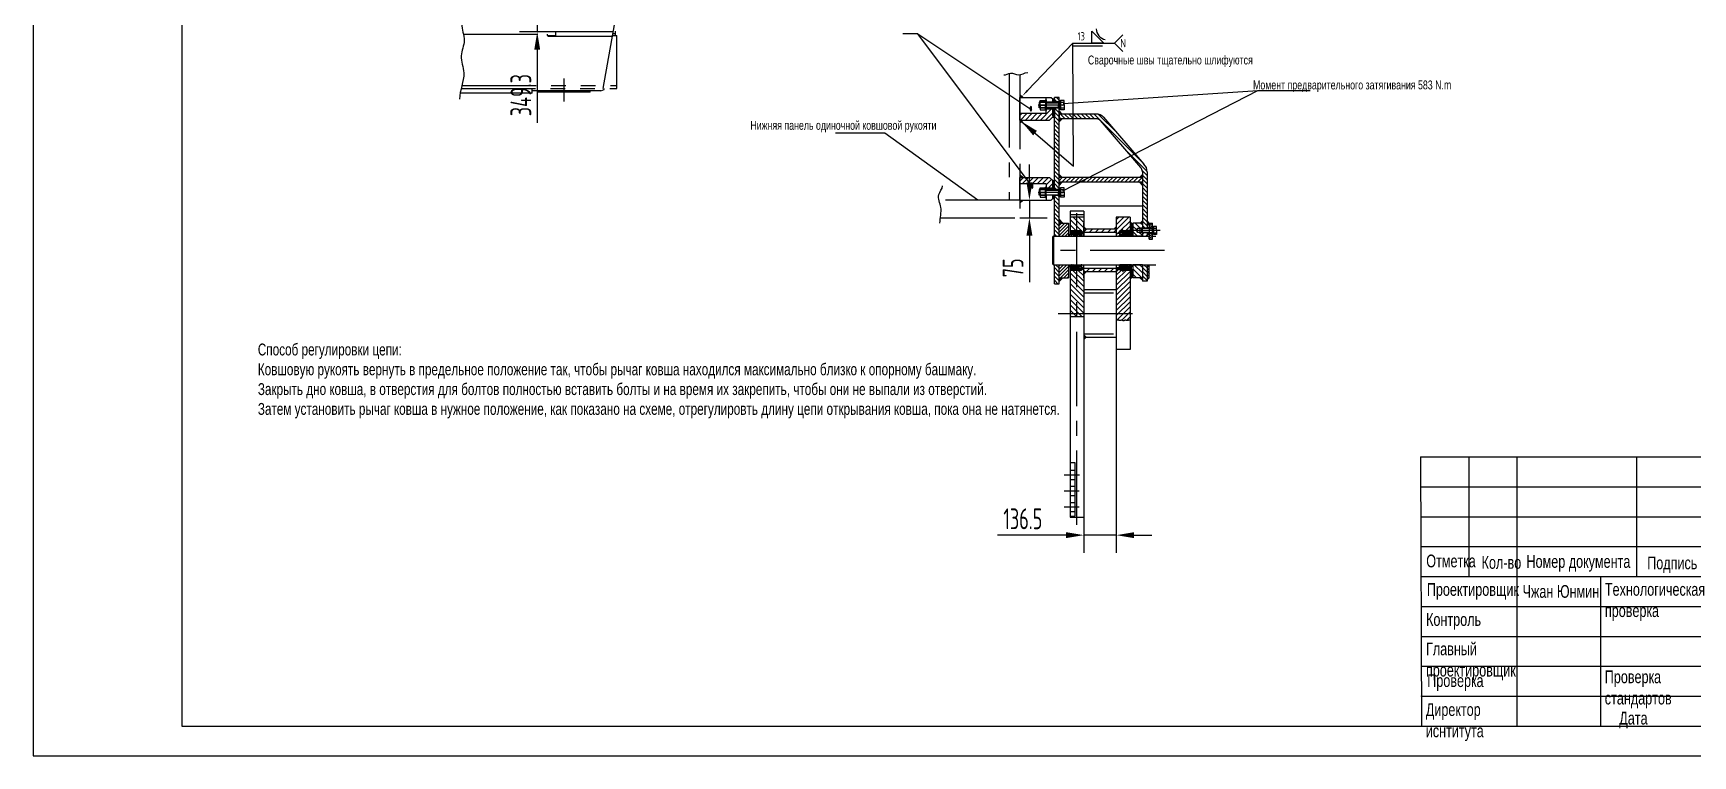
# Model space of a CAD drawing. Header units: millimetres. Extents: x 1289 to 43289, y -37 to 30828.
# Drawn here: x 1289 to 29221, y 1128 to 13297 of the extents above; entities that cross this region are included whole.
import ezdxf
from ezdxf.enums import TextEntityAlignment as Align

# ---------------------------------------------------------------- set-up
doc = ezdxf.new("R2010")
doc.units = ezdxf.units.MM
doc.header["$LTSCALE"] = 1000
for name, pattern in [('F', [0.75, 0.5, -0.25]), ('G', [2, 1.25, -0.25, 0.25, -0.25]), ('K', [2.5, 1.25, -0.25, 0.25, -0.25, 0.25, -0.25])]:
    doc.linetypes.add(name, pattern=pattern)
for name, color, linetype in [('01', 7, 'Continuous'), ('02', 1, 'Continuous'), ('02C', 3, 'Continuous'), ('04', 2, 'F'), ('05', 4, 'G'), ('07', 6, 'K'), ('08', 1, 'Continuous'), ('13', 3, 'Continuous'), ('THICK', 7, 'Continuous')]:
    doc.layers.add(name, color=color, linetype=linetype)
doc.styles.get("Standard").update_dxf_attribs({"font": 'isocp', "width": 0.707, "bigfont": 'intecad.shx'})
doc.dimstyles.new('INTE', dxfattribs={"dimscale": 100, "dimtxt": 3.5, "dimasz": 3, "dimexe": 3, "dimexo": 0, "dimgap": 1, "dimtad": 1, "dimdec": 1, "dimdsep": 46, "dimtxsty": 'Standard', "dimcen": 0, "dimclrd": 1, "dimclre": 1, "dimclrt": 3, "dimadec": 0, "dimazin": 0, "dimtfac": 1, "dimtdec": 1, "dimtmove": 0, "dimatfit": 0, "dimfxl": 0, "dimarcsym": 0})
pattern_1 = [(45, (10603.123, 3928.387), (-17.96051, 17.96051), [])]
pattern_2 = [(135, (11095.123, 3928.387), (-17.96051, -17.96051), [])]
pattern_3 = [(45, (27418.927, 3928.387), (17.96051, -17.96051), [])]
pattern_4 = [(45, (-57735.11, -15948.885), (-42.426407, 42.426407), [])]
pattern_5 = [(135, (954.96, 3747.78), (-35.35534, -35.35534), [])]

# ---------------------------------------------------------------- blocks, each defined once
blk = doc.blocks.new('*D11')
at = {"layer": '08', "color": 1, "lineweight": -2}
for p, q in [((9772, 13967), (9772, 14267)), ((9924, 13667), (9472, 13667)), ((9772, 13667), (9772, 13318)), ((11051, 13318), (9472, 13318)), ((9772, 13018), (9772, 11789))]:
    blk.add_line(p, q, dxfattribs=at)
at = {"layer": '08', "color": 1}
for points in [[(9722, 13967), (9822, 13967), (9772, 13667)], [(9722, 13018), (9822, 13018), (9772, 13318)]]:
    blk.add_solid(points, dxfattribs=at)
at = {"layer": 'DEFPOINTS', "color": 0}
for p in [(9924, 13667), (9772, 13318), (11051, 13318)]:
    blk.add_point(p, dxfattribs=at)
at = {"layer": '08', "color": 3, "insert": (9497, 12253), "char_height": 350, "attachment_point": 5, "rotation": 90}
blk.add_mtext('349.3', dxfattribs=at)
blk = doc.blocks.new('*D26')
at = {"layer": '08', "color": 1, "lineweight": -2}
for p, q in [((19518, 7971), (19518, 4544)), ((18972, 5148), (18972, 4544)), ((18672, 4844), (17518, 4844)), ((19518, 4844), (18972, 4844)), ((19818, 4844), (20118, 4844))]:
    blk.add_line(p, q, dxfattribs=at)
at = {"layer": '08', "color": 1}
for points in [[(18672, 4894), (18672, 4794), (18972, 4844)], [(19818, 4894), (19818, 4794), (19518, 4844)]]:
    blk.add_solid(points, dxfattribs=at)
at = {"layer": 'DEFPOINTS', "color": 0}
for p in [(19518, 7971), (18972, 5148), (18972, 4844)]:
    blk.add_point(p, dxfattribs=at)
at = {"layer": '08', "color": 3, "insert": (17945, 5119), "char_height": 350, "attachment_point": 5}
blk.add_mtext('136.5', dxfattribs=at)
blk = doc.blocks.new('ERTETR')
at = {"layer": '01'}
for p, q in [((2404.2, 2051.5), (2404.2, 2039.5)), ((2430.2, 2051.5), (2404.2, 2051.5)), ((2404.2, 2027.5), (2404.2, 2039.5)), ((2430.2, 2027.5), (2404.2, 2027.5)), ((2488.2, 2051.5), (2434.2, 2051.5)), ((2488.2, 2027.5), (2434.2, 2027.5)), ((2485.2, 2051.5), (2485.2, 2039.5)), ((2485.2, 2027.5), (2485.2, 2039.5)), ((2509.2, 2059.2), (2494.2, 2059.2)), ((2494.2, 2059.2), (2494.2, 2039.5)), ((2494.2, 2051.5), (2509.2, 2051.5)), ((2494.2, 2019.7), (2494.2, 2039.5)), ((2494.2, 2027.5), (2509.2, 2027.5)), ((2509.2, 2039.5), (2509.2, 2059.2)), ((2509.2, 2039.5), (2509.2, 2019.7)), ((2509.2, 2019.7), (2494.2, 2019.7))]:
    blk.add_line(p, q, dxfattribs=at)
at = {"layer": '02'}
for p, q in [((2404.2, 2049.1), (2408.7, 2049.1)), ((2404.2, 2029.9), (2408.7, 2029.9)), ((2434.2, 2049.1), (2485.2, 2049.1)), ((2434.2, 2029.9), (2485.2, 2029.9))]:
    blk.add_line(p, q, dxfattribs=at)
at = {"layer": '05'}
blk.add_line((2512.3, 2039.5), (2400.7, 2039.5), dxfattribs=at)
blk = doc.blocks.new('*U23')
at = {"layer": '01'}
for p, q in [((-21.5, 0), (-21.5, 19.8)), ((-21.5, 19.8), (0, 19.8)), ((-21.5, 12), (0, 12)), ((0, 19.8), (0, 0)), ((0, -19.8), (0, 0)), ((-21.5, 0), (-21.5, -19.8)), ((-21.5, -12), (0, -12)), ((-21.5, -19.8), (0, -19.8))]:
    blk.add_line(p, q, dxfattribs=at)
at = {"layer": '05'}
blk.add_line((-22.6, 0), (1.1, 0), dxfattribs=at)
blk = doc.blocks.new('*U22')
at = {"layer": '01'}
for p, q in [((-18.3, 6), (-18.3, 0)), ((0, 6), (-18.3, 6)), ((-18.3, 0), (0, 0)), ((0, 0), (-3.5, 6)), ((0, 6), (3.5, 0)), ((0, 6), (18.3, 6)), ((18.3, 0), (0, 0)), ((18.3, 6), (18.3, 0))]:
    blk.add_line(p, q, dxfattribs=at)
at = {"layer": '05'}
blk.add_line((0, 8.1), (0, -2.1), dxfattribs=at)
blk = doc.blocks.new('ERTET')
at = {"layer": '01', "color": 7, "linetype": 'Continuous'}
for p, q in [((2487.9, 1552.8), (2483.3, 1544.8)), ((2487.9, 1536.8), (2483.3, 1544.8)), ((2487.9, 1536.8), (2487.9, 1552.8)), ((2537.9, 1552.8), (2487.9, 1552.8)), ((2537.9, 1536.8), (2487.9, 1536.8)), ((2498.9, 1534.8), (2498.9, 1554.8))]:
    blk.add_line(p, q, dxfattribs=at)
at = {"layer": '01'}
blk.add_line((2537.9, 1554.8), (2537.9, 1534.8), dxfattribs=at)
at = {"layer": '02', "color": 1, "linetype": 'Continuous'}
for p, q in [((2537.9, 1554.8), (2498.9, 1554.8)), ((2537.9, 1534.8), (2498.9, 1534.8))]:
    blk.add_line(p, q, dxfattribs=at)
at = {"layer": '05'}
blk.add_line((2540.9, 1544.8), (2480.3, 1544.8), dxfattribs=at)
blk = doc.blocks.new('etyetet')
at = {"layer": '01'}
for p, q in [((2518.2, 1566), (2505.7, 1566)), ((2505.7, 1566), (2505.7, 1549.2)), ((2505.7, 1559.2), (2518.2, 1559.2)), ((2505.7, 1532.4), (2505.7, 1549.2)), ((2505.7, 1539.2), (2518.2, 1539.2)), ((2518.2, 1549.2), (2518.2, 1566)), ((2518.2, 1549.2), (2518.2, 1532.4)), ((2518.2, 1532.4), (2505.7, 1532.4))]:
    blk.add_line(p, q, dxfattribs=at)
at = {"layer": '05'}
blk.add_line((2521.3, 1549.2), (2500.5, 1549.2), dxfattribs=at)
blk = doc.blocks.new('*U21')
at = {"layer": '01'}
for p, q in [((-15.1, 5), (-15.1, 0)), ((0, 5), (-15.1, 5)), ((-15.1, 0), (0, 0)), ((0, 0), (-2.9, 5)), ((0, 5), (2.9, 0)), ((0, 5), (15.1, 5)), ((15.1, 0), (0, 0)), ((15.1, 5), (15.1, 0))]:
    blk.add_line(p, q, dxfattribs=at)
at = {"layer": '05'}
blk.add_line((0, 7.1), (0, -2.1), dxfattribs=at)
blk = doc.blocks.new('*U24', base_point=(17082, 8590))
at = {"layer": '01'}
blk.add_lwpolyline([(18259, 9686), (18459, 9486), (18259, 9486)], close=True, dxfattribs=at)
at = {"layer": '02'}
for points in [[(18780, 9628), (18639, 9486), (18780, 9345)], [(17178, 8692), (17939, 9486), (18639, 9486)]]:
    blk.add_lwpolyline(points, dxfattribs=at)
blk.add_lwpolyline([(17082, 8590, 0, 32, 0), (17178, 8692, 32, 32, 0)], format="xyseb", dxfattribs=at)
at = {"layer": '04'}
blk.add_line((17939, 9444), (18639, 9444), dxfattribs=at)
at = {"layer": '13', "width": 0.707}
blk.add_text('13', height=140, dxfattribs=at).set_placement((18019, 9532))
at = {"layer": '13', "width": 1.010989}
blk.add_text('N', height=140, dxfattribs=at).set_placement((18739, 9416), (18831, 9416), align=Align.FIT)
blk = doc.blocks.new('*D25')
at = {"layer": '08', "color": 1, "lineweight": -2}
for p, q in [((18056, 10786), (18056, 11086)), ((17896, 10486), (18356, 10486)), ((18056, 10486), (18056, 10186)), ((17896, 10186), (18356, 10186)), ((18056, 9886), (18056, 9104))]:
    blk.add_line(p, q, dxfattribs=at)
at = {"layer": '08', "color": 1}
for points in [[(18006, 10786), (18106, 10786), (18056, 10486)], [(18006, 9886), (18106, 9886), (18056, 10186)]]:
    blk.add_solid(points, dxfattribs=at)
at = {"layer": 'DEFPOINTS', "color": 0}
for p in [(17896, 10486), (17896, 10186), (18056, 10186)]:
    blk.add_point(p, dxfattribs=at)
at = {"layer": '08', "color": 3, "insert": (17781, 9345), "char_height": 350, "attachment_point": 5, "rotation": 90}
blk.add_mtext('75', dxfattribs=at)
blk = doc.blocks.new('*U41')
at = {"layer": '01'}
for points in [[(25, 292), (25, 5)], [(25, 5), (415, 5)]]:
    blk.add_lwpolyline(points, dxfattribs=at)
at = {"layer": '02'}
for points in [[(0, 297), (0, 0)], [(0, 0), (420, 0)]]:
    blk.add_lwpolyline(points, dxfattribs=at)

msp = doc.modelspace()

# ---------------------------------------------------------------- hatches: boundary and pattern name
at = {"layer": '01'}
for points in [[(17896.02, 12266.28), (17896.02, 12214.28), (17948.02, 12214.28)], [(17896.02, 11782.28), (17896.02, 11834.28), (17948.02, 11834.28)], [(17896.02, 10918.28), (17896.02, 10866.28), (17948.02, 10866.28)], [(17896.02, 10434.28), (17896.02, 10486.28), (17948.02, 10486.28)], [(18972.02, 10038.28), (18972.02, 9998.28), (19012.02, 9998.28)], [(19518.02, 10038.28), (19518.02, 9998.28), (19478.02, 9998.28)], [(18972.02, 9238.28), (18972.02, 9278.28), (19012.02, 9278.28)]]:
    msp.add_hatch(color=256, dxfattribs=at).paths.add_polyline_path(points)
h = msp.add_hatch(color=256, dxfattribs=at)
h.paths.add_polyline_path([(19012.02, 8178.28), (18972.02, 8218.28), (18972.02, 8178.28)])
h.paths.add_polyline_path([(18972.02, 8178.28), (18972.02, 8138.28), (19012.02, 8178.28)])
at = {"layer": '02'}
h = msp.add_hatch(dxfattribs=at)
h.set_pattern_fill('_USER', color=256, scale=60, angle=45, style=0, pattern_type=0)
h.set_pattern_definition(pattern_4)
h.paths.add_polyline_path([(17896.02, 11942.28), (17896.02, 11834.28), (18396.02, 11834.28), (18448.02, 11886.28), (18448.02, 12014.28), (18340.02, 12014.28), (18340.02, 11942.28)])
at = {"layer": '02', "linetype": 'Continuous'}
h = msp.add_hatch(dxfattribs=at)
h.set_pattern_fill('ANSI31', color=1, scale=8, style=0)
h.set_pattern_definition(pattern_1)
h.paths.add_polyline_path([(18476.02, 12188.68), (18448.02, 12188.68), (18448.02, 12138.28), (18476.02, 12138.28)])
h.paths.add_polyline_path([(18476.02, 12034.28), (18448.02, 12034.28), (18448.02, 11884.68), (18476.02, 11884.68)])
at = {"layer": '02'}
h = msp.add_hatch(dxfattribs=at)
h.set_pattern_fill('_USER', color=256, scale=50, angle=135, style=0, pattern_type=0)
h.set_pattern_definition(pattern_5)
h.paths.add_polyline_path([(18556.02, 12214.28), (18476.02, 12214.28), (18476.02, 12138.28), (18556.02, 12138.28), (18556.02, 12159.28)])
h.paths.add_polyline_path([(18556.02, 12034.28), (18476.02, 12034.28), (18476.02, 10666.28), (18556.02, 10666.28), (18556.02, 10687.28)])
h.paths.add_polyline_path([(18476.02, 9878.28), (18556.02, 9878.28), (18556.02, 10562.28), (18476.02, 10562.28)])
h.paths.add_polyline_path([(18556.02, 9398.28), (18476.02, 9398.28), (18476.02, 9078.28), (18556.02, 9078.28)])
at = {"layer": '02', "linetype": 'Continuous'}
for points in [[(18556.02, 11986.28), (18556.02, 11934.28), (18608.02, 11934.28)], [(18556.02, 11802.28), (18556.02, 11854.28), (18608.02, 11854.28)], [(18556.02, 10918.28), (18556.02, 10866.28), (18608.02, 10866.28)], [(19906.02, 10866.28), (19958.02, 10866.28), (19958.02, 10918.28)], [(18556.02, 10734.28), (18556.02, 10786.28), (18608.02, 10786.28)], [(19906.02, 10786.28), (19958.02, 10786.28), (19958.02, 10734.28)], [(18620.02, 10098.28), (18556.02, 10098.28), (18556.02, 10162.28)], [(19750.02, 10122.28), (19750.02, 10098.28), (19770.02, 10098.28), (19774.02, 10098.28)], [(19922.02, 10098.28), (19958.02, 10134.28), (19958.02, 10098.28)], [(20074.02, 10098.28), (20038.02, 10134.28), (20038.02, 10098.28)], [(18620.02, 9178.28), (18556.02, 9178.28), (18556.02, 9114.28)], [(19750.02, 9154.28), (19750.02, 9178.28), (19770.02, 9178.28), (19774.02, 9178.28)], [(19922.02, 9178.28), (19958.02, 9142.28), (19958.02, 9178.28)], [(20074.02, 9178.28), (20038.02, 9142.28), (20038.02, 9178.28)]]:
    msp.add_hatch(color=1, dxfattribs=at).paths.add_polyline_path(points)
at = {"layer": '02'}
h = msp.add_hatch(dxfattribs=at)
h.set_pattern_fill('_USER', color=256, scale=50, angle=135, style=0, pattern_type=0)
h.set_pattern_definition(pattern_5)
h.paths.add_polyline_path([(19303.71, 11883.14, 0.19567399), (19178.02, 11934.28), (18556.02, 11934.28), (18556.02, 11854.28), (19178.02, 11854.28, -0.24200181), (19259.35, 11812.47), (19927.85, 11033.87, -0.20215476), (19958.02, 10962.28), (19958.02, 10014.28), (20038.02, 10014.28), (20038.02, 10962.28, 0.20215476), (19983.71, 11091.14)])
h.paths.add_polyline_path([(20038.02, 9398.28), (19958.02, 9398.28), (19958.02, 9122.28), (20038.02, 9122.28)])
h = msp.add_hatch(dxfattribs=at)
h.set_pattern_fill('_USER', color=256, scale=60, angle=45, style=0, pattern_type=0)
h.set_pattern_definition(pattern_4)
h.paths.add_polyline_path([(17896.02, 10866.28), (17896.02, 10758.28), (18340.02, 10758.28), (18340.02, 10686.28), (18448.02, 10686.28), (18448.02, 10814.28), (18396.02, 10866.28)])
at = {"layer": '02', "linetype": 'Continuous'}
h = msp.add_hatch(dxfattribs=at)
h.set_pattern_fill('ANSI31', color=1, scale=8, style=0)
h.set_pattern_definition(pattern_1)
h.paths.add_polyline_path([(18448.02, 10666.28), (18476.02, 10666.28), (18476.02, 10815.88), (18448.02, 10815.88)])
h.paths.add_polyline_path([(18448.02, 10511.88), (18476.02, 10511.88), (18476.02, 10562.28), (18448.02, 10562.28)])
at = {"layer": '02'}
h = msp.add_hatch(dxfattribs=at)
h.set_pattern_fill('_USER', color=256, scale=50, angle=45, style=0, pattern_type=0)
h.set_pattern_definition([(45, (954.96, 3747.78), (-35.35534, 35.35534), [])])
h.paths.add_polyline_path([(18556.02, 10866.28), (18556.02, 10786.28), (19958.02, 10786.28), (19958.02, 10866.28)])
h = msp.add_hatch(dxfattribs=at)
h.set_pattern_fill('_USER', color=256, scale=40, angle=45, style=0, pattern_type=0)
h.set_pattern_definition([(45, (-112808.02, -39450.96), (-28.284271, 28.284271), [])])
h.paths.add_polyline_path([(18716.02, 10098.28), (18556.02, 10098.28), (18556.02, 9878.28), (18716.02, 9878.28), (18716.02, 9908.28)])
h.paths.add_polyline_path([(18716.02, 9368.28), (18716.02, 9398.28), (18556.02, 9398.28), (18556.02, 9178.28), (18716.02, 9178.28)])
at = {"layer": '02', "linetype": 'Continuous'}
h = msp.add_hatch(dxfattribs=at)
h.set_pattern_fill('ANSI31', color=1, scale=20, style=0)
h.set_pattern_definition([(135, (27394.927, 3928.387), (44.90128, 44.90128), [])])
h.paths.add_polyline_path([(18740.02, 10198.28), (18972.02, 10198.28), (18972.02, 9928.28), (18896.02, 9928.28), (18896.02, 9964.28, 0.41421356), (18892.02, 9968.28), (18740.02, 9968.28)])
h.paths.add_polyline_path([(18740.02, 9308.28), (18892.02, 9308.28, 0.41421356), (18896.02, 9312.28), (18896.02, 9348.28), (18972.02, 9348.28), (18972.02, 8518.28), (18740.02, 8518.28)])
at = {"layer": '02'}
h = msp.add_hatch(dxfattribs=at)
h.set_pattern_fill('_USER', color=256, scale=60, angle=135, style=0, pattern_type=0)
h.set_pattern_definition([(45, (152600.07, -39450.96), (42.426407, -42.426407), [])])
h.paths.add_polyline_path([(19598.02, 9968.28), (19582.02, 9968.28, 0.41421356), (19574.02, 9960.28), (19574.02, 9878.28), (19518.02, 9878.28), (19518.02, 10198.28), (19750.02, 10198.28), (19750.02, 9968.28)])
h.paths.add_polyline_path([(19750.02, 8578.28), (19518.02, 8578.28), (19518.02, 9398.28), (19574.02, 9398.28), (19574.02, 9316.28, 0.41421356), (19582.02, 9308.28), (19664.02, 9308.28), (19746.02, 9308.28), (19750.02, 9308.28)])
h.paths.add_polyline_path([(19750.02, 8578.28), (19750.02, 8463.82), (19743.58, 8465.14), (19735.18, 8465.31), (19727.77, 8464.18), (19721.2, 8462.25), (19715.32, 8459.99), (19709.98, 8457.91), (19705.03, 8456.5), (19700.34, 8456.11), (19695.87, 8456.61), (19691.57, 8457.75), (19687.42, 8459.26), (19683.39, 8460.89), (19679.46, 8462.38), (19673.41, 8464.06), (19666.35, 8463.28), (19660.2, 8460.76), (19656.36, 8458.96), (19652.52, 8457.15), (19648.67, 8455.57), (19644.83, 8454.46), (19640.99, 8454.04), (19637.15, 8454.46), (19633.3, 8455.57), (19629.46, 8457.15), (19625.62, 8458.96), (19621.78, 8460.76), (19615.63, 8463.28), (19608.56, 8464.06), (19602.52, 8462.38), (19598.58, 8460.89), (19594.56, 8459.26), (19590.41, 8457.75), (19586.11, 8456.61), (19581.63, 8456.11), (19576.95, 8456.5), (19572, 8457.91), (19566.66, 8459.99), (19560.78, 8462.25), (19554.21, 8464.18), (19546.8, 8465.31), (19538.4, 8465.14), (19528.86, 8463.19), (19518.02, 8458.96), (19518.02, 8578.28)])
h = msp.add_hatch(dxfattribs=at)
h.set_pattern_fill('_USER', color=256, scale=20, angle=45, style=0, pattern_type=0)
h.set_pattern_definition([(45, (-112808.018, -39450.96), (-14.1421356, 14.1421356), [])])
h.paths.add_polyline_path([(19774.02, 10098.28), (19750.02, 10098.28), (19750.02, 9974.28), (19774.02, 9974.28)])
h.paths.add_polyline_path([(19774.02, 9308.28), (19750.02, 9308.28), (19750.02, 9178.28), (19770.02, 9178.28), (19774.02, 9178.28)])
at = {"layer": '02', "linetype": 'Continuous'}
h = msp.add_hatch(dxfattribs=at)
h.set_pattern_fill('ANSI31', color=1, scale=20, angle=90, style=0)
h.set_pattern_definition([(135, (10471.12, 3928.387), (-44.90128, -44.90128), [])])
h.paths.add_polyline_path([(19798.02, 10098.28), (19798.02, 9974.28), (19855.55, 9974.28), (19874.02, 10006.28), (19918.02, 10006.28), (19918.02, 10014.28), (19958.02, 10014.28), (19958.02, 10098.28)])
h.paths.add_polyline_path([(19958.02, 9878.28), (19958.02, 9934.28), (19918.02, 9934.28), (19918.02, 9942.28), (19874.02, 9942.28), (19855.55, 9974.28), (19843.55, 9974.28), (19798.02, 9974.28), (19798.02, 9878.28)])
h.paths.add_polyline_path([(19798.02, 9398.28), (19798.02, 9178.28), (19958.02, 9178.28), (19958.02, 9398.28)])
h = msp.add_hatch(dxfattribs=at)
h.set_pattern_fill('ANSI31', color=1, scale=12, angle=90, style=0)
h.set_pattern_definition([(135, (10471.123, 3928.387), (-26.94077, -26.94077), [])])
h.paths.add_polyline_path([(20074.02, 10098.28), (20038.02, 10098.28), (20038.02, 10014.28), (20074.02, 10014.28)])
h.paths.add_polyline_path([(20038.02, 9878.28), (20074.02, 9878.28), (20074.02, 9934.28), (20038.02, 9934.28)])
h.paths.add_polyline_path([(20038.02, 9178.28), (20074.02, 9178.28), (20074.02, 9398.28), (20038.02, 9398.28)])
h = msp.add_hatch(dxfattribs=at)
h.set_pattern_fill('ANSI31', color=1, scale=8, style=0)
h.set_pattern_definition([(45, (10471.123, 3928.387), (-17.96051, 17.96051), [])])
h.paths.add_polyline_path([(20074.02, 10018.28), (20126.02, 10018.28), (20126.02, 10034.68), (20126.02, 10095.28), (20074.02, 10095.28)])
h.paths.add_polyline_path([(20074.02, 9878.28), (20074.02, 9826.28), (20126.02, 9826.28), (20126.02, 9878.28), (20126.02, 9930.28), (20074.02, 9930.28)])
h.paths.add_polyline_path([(20100.29, 10069.21), (20130.64, 10069.21), (20130.64, 10108.59), (20100.29, 10108.59)], flags=9)
h = msp.add_hatch(dxfattribs=at)
h.set_pattern_fill('ANSI31', color=1, scale=8, angle=90, style=0)
h.set_pattern_definition(pattern_3)
h.paths.add_polyline_path([(18716.02, 9902.28), (18716.02, 9908.28), (18740.02, 9908.28), (18740.02, 9952.28), (18752.02, 9952.28), (18752.02, 9908.28), (18760.02, 9908.28), (18760.02, 9878.28), (18740.02, 9878.28), (18716.02, 9878.28)])
h.paths.add_polyline_path([(18716.02, 9398.28), (18760.02, 9398.28), (18760.02, 9368.28), (18752.02, 9368.28), (18752.02, 9324.28), (18740.02, 9324.28), (18740.02, 9368.28), (18716.02, 9368.28)])
h = msp.add_hatch(dxfattribs=at)
h.set_pattern_fill('ANSI31', color=1, scale=8, angle=90, style=0)
h.set_pattern_definition(pattern_3)
h.paths.add_polyline_path([(18880.02, 9968.28), (18932.02, 9968.28, -0.41421356), (18940.02, 9960.28), (18940.02, 9945.28), (18880.02, 9945.28)])
h.paths.add_polyline_path([(18760.02, 9945.28), (18760.02, 9960.28, -0.41421356), (18768.02, 9968.28), (18850.02, 9968.28), (18880.02, 9968.28), (18880.02, 9945.28), (18850.02, 9945.28)])
h = msp.add_hatch(dxfattribs=at)
h.set_pattern_fill('ANSI31', color=1, scale=8, style=0)
h.set_pattern_definition([(135, (27418.927, 3928.387), (17.96051, 17.96051), [])])
h.paths.add_polyline_path([(18878.02, 9908.28), (18925.02, 9908.28, -1), (18925.02, 9878.28), (18780.02, 9878.28), (18780.02, 9908.28)])
h.paths.add_polyline_path([(18780.02, 9368.28), (18780.02, 9398.28), (18925.02, 9398.28, -1), (18925.02, 9368.28), (18878.02, 9368.28)])
at = {"layer": '02'}
h = msp.add_hatch(dxfattribs=at)
h.set_pattern_fill('_USER', color=256, scale=72, angle=45, style=0, pattern_type=0)
h.set_pattern_definition([(45, (-112808.02, -39450.96), (-50.91169, 50.91169), [])])
h.paths.add_polyline_path([(19674.02, 9942.28), (19674.02, 9998.28), (18972.02, 9998.28), (18972.02, 9942.28)])
h.paths.add_polyline_path([(18972.02, 9334.28), (18972.02, 9278.28), (19674.02, 9278.28), (19674.02, 9334.28)])
at = {"layer": '02', "linetype": 'Continuous'}
h = msp.add_hatch(dxfattribs=at)
h.set_pattern_fill('ANSI31', color=1, scale=8, angle=90, style=0)
h.set_pattern_definition(pattern_2)
h.paths.add_polyline_path([(19634.02, 9968.28), (19582.02, 9968.28, 0.41421356), (19574.02, 9960.28), (19574.02, 9945.28), (19634.02, 9945.28)])
h.paths.add_polyline_path([(19754.02, 9945.28), (19754.02, 9960.28, 0.41421356), (19746.02, 9968.28), (19664.02, 9968.28), (19634.02, 9968.28), (19634.02, 9945.28), (19664.02, 9945.28)])
at = {"layer": '02'}
h = msp.add_hatch(dxfattribs=at)
h.set_pattern_fill('_USER', color=256, scale=24, angle=135, style=0, pattern_type=0)
h.set_pattern_definition([(45, (152600.068, -39450.96), (16.9705627, -16.9705627), [])])
h.paths.add_polyline_path([(19589.02, 9908.28), (19636.02, 9908.28), (19739.02, 9908.28, -1), (19739.02, 9878.28), (19589.02, 9878.28, -1)])
h.paths.add_polyline_path([(19589.02, 9398.28), (19739.02, 9398.28, -0.20875867), (19750.02, 9393.48), (19750.02, 9373.08, -0.20875867), (19739.02, 9368.28), (19636.02, 9368.28), (19589.02, 9368.28, -1)])
h = msp.add_hatch(dxfattribs=at)
h.set_pattern_fill('_USER', color=256, scale=8, angle=45, style=0, pattern_type=0)
h.set_pattern_definition([(45, (-112940.018, -39450.961), (-5.65685425, 5.65685425), [])])
h.paths.add_polyline_path([(19774.02, 9908.28), (19774.02, 9952.28), (19762.02, 9952.28), (19762.02, 9908.28), (19754.02, 9908.28), (19754.02, 9878.28), (19798.02, 9878.28), (19798.02, 9908.28)])
h.paths.add_polyline_path([(19798.02, 9368.28), (19798.02, 9398.28), (19754.02, 9398.28), (19754.02, 9368.28), (19762.02, 9368.28), (19762.02, 9324.28), (19774.02, 9324.28), (19774.02, 9368.28)])
at = {"layer": '02', "linetype": 'Continuous'}
h = msp.add_hatch(dxfattribs=at)
h.set_pattern_fill('ANSI31', color=1, scale=20, style=0)
h.set_pattern_definition([(45, (10471.12, 3928.387), (-44.90128, 44.90128), [])])
h.paths.add_polyline_path([(19958.02, 9934.28), (19958.02, 9878.28), (20038.02, 9878.28), (20038.02, 9934.28)])
h = msp.add_hatch(dxfattribs=at)
h.set_pattern_fill('ANSI31', color=1, scale=8, angle=90, style=0)
h.set_pattern_definition(pattern_3)
h.paths.add_polyline_path([(18940.02, 9331.28), (18940.02, 9316.28, -0.41421356), (18932.02, 9308.28), (18880.02, 9308.28), (18880.02, 9331.28)])
h.paths.add_polyline_path([(18880.02, 9308.28), (18854.88, 9308.28), (18840.71, 9331.28), (18850.02, 9331.28), (18880.02, 9331.28)])
h.paths.add_polyline_path([(18768.02, 9308.28, -0.41421356), (18760.02, 9316.28), (18760.02, 9331.28), (18840.71, 9331.28), (18854.88, 9308.28), (18850.02, 9308.28)])
h = msp.add_hatch(dxfattribs=at)
h.set_pattern_fill('ANSI31', color=1, scale=8, angle=90, style=0)
h.set_pattern_definition(pattern_2)
h.paths.add_polyline_path([(19574.02, 9331.28), (19574.02, 9316.28, 0.41421356), (19582.02, 9308.28), (19634.02, 9308.28), (19634.02, 9331.28)])
h.paths.add_polyline_path([(19634.02, 9308.28), (19659.17, 9308.28), (19673.34, 9331.28), (19664.02, 9331.28), (19634.02, 9331.28)])
h.paths.add_polyline_path([(19746.02, 9308.28, 0.41421356), (19754.02, 9316.28), (19754.02, 9331.28), (19673.34, 9331.28), (19659.17, 9308.28), (19664.02, 9308.28)])

# ---------------------------------------------------------------- linework, layer by layer
for p, q in [((18476.02, 12138.28), (18476.02, 12214.28)), ((18556.02, 12214.28), (18476.02, 12214.28)), ((18476.02, 10662.28), (18476.02, 12034.28)), ((18556.02, 9878.28), (18556.02, 12214.28)), ((19178.02, 11934.28), (18556.02, 11934.28)), ((18556.02, 11934.28), (18556.02, 11854.28)), ((19178.02, 11854.28), (18556.02, 11854.28)), ((19247.85, 11825.87), (19927.85, 11033.87)), ((19303.71, 11883.14), (19983.71, 11091.14)), ((19958.02, 10962.28), (19958.02, 10014.28)), ((20038.02, 10962.28), (20038.02, 10014.28)), ((17896.02, 10866.28), (18396.02, 10866.28)), ((18340.02, 10758.28), (17896.02, 10758.28)), ((18340.02, 10758.28), (18340.02, 10662.28)), ((18448.02, 10686.28), (18340.02, 10686.28)), ((18396.02, 10866.28), (18448.02, 10814.28)), ((18448.02, 10662.28), (18448.02, 10814.28)), ((19958.02, 10866.28), (18556.02, 10866.28)), ((19958.02, 10786.28), (18556.02, 10786.28)), ((17896.02, 10486.28), (18424.02, 10486.28)), ((18340.02, 10566.28), (18340.02, 10486.28)), ((18424.02, 10486.28), (18448.02, 10510.28)), ((18448.02, 10566.28), (18448.02, 10510.28)), ((18476.02, 9878.28), (18476.02, 10566.28)), ((18556.02, 10098.28), (18716.02, 10098.28)), ((18716.02, 10098.28), (18716.02, 9908.28)), ((18716.02, 10098.28), (18716.02, 9908.28)), ((18740.02, 10298.28), (18740.02, 10198.28)), ((18972.02, 10238.28), (18740.02, 10238.28)), ((18740.02, 10198.28), (18740.02, 10198.28)), ((18740.02, 10198.28), (18740.02, 10198.28)), ((18972.02, 10298.28), (18972.02, 10198.28)), ((18972.02, 9878.28), (18972.02, 10098.28)), ((19774.02, 10098.28), (19750.02, 10098.28)), ((19770.02, 10098.28), (19750.02, 10098.28)), ((19770.02, 10098.28), (19750.02, 10098.28)), ((19958.02, 10098.28), (19798.02, 10098.28)), ((19798.02, 10098.28), (19798.02, 9908.28)), ((19798.02, 10098.28), (19798.02, 9878.28)), ((20038.02, 10098.28), (20074.02, 10098.28)), ((18716.02, 9908.28), (18740.02, 9908.28)), ((18752.02, 9952.28), (18752.02, 9908.28)), ((18760.02, 9960.28), (18760.02, 9878.28)), ((18850.02, 9945.28), (18760.02, 9945.28)), ((18850.02, 9968.28), (18768.02, 9968.28)), ((18878.02, 9908.28), (18775.02, 9908.28)), ((18808.24, 9945.28), (18808.24, 9908.28)), ((18850.02, 9968.28), (18932.02, 9968.28)), ((18850.02, 9945.28), (18940.02, 9945.28)), ((18925.02, 9908.28), (18878.02, 9908.28)), ((18891.81, 9945.28), (18891.81, 9908.28)), ((18940.02, 9960.28), (18940.02, 9878.28)), ((18972.02, 9928.28), (18972.02, 9878.28)), ((19574.02, 9960.28), (19574.02, 9878.28)), ((19664.02, 9945.28), (19574.02, 9945.28)), ((19664.02, 9968.28), (19582.02, 9968.28)), ((19589.02, 9908.28), (19636.02, 9908.28)), ((19622.24, 9945.28), (19622.24, 9908.28)), ((19636.02, 9908.28), (19739.02, 9908.28)), ((19664.02, 9968.28), (19746.02, 9968.28)), ((19664.02, 9945.28), (19754.02, 9945.28)), ((19705.81, 9945.28), (19705.81, 9908.28)), ((19754.02, 9960.28), (19754.02, 9878.28)), ((19754.02, 9952.28), (19754.02, 9908.28)), ((19762.02, 9952.28), (19762.02, 9908.28)), ((19798.02, 9908.28), (19774.02, 9908.28)), ((19958.02, 9878.28), (19798.02, 9878.28)), ((19958.02, 9934.28), (19958.02, 9878.28)), ((20038.02, 9934.28), (20038.02, 9878.28)), ((18476.02, 9078.28), (18476.02, 9398.28)), ((18556.02, 9078.28), (18556.02, 9398.28)), ((18716.02, 9398.28), (18716.02, 9178.28)), ((18716.02, 9368.28), (18716.02, 9178.28)), ((18716.02, 9368.28), (18740.02, 9368.28)), ((18740.02, 9308.28), (18740.02, 9258.28)), ((18752.02, 9324.28), (18752.02, 9368.28)), ((18760.02, 9316.28), (18760.02, 9398.28)), ((18850.02, 9331.28), (18760.02, 9331.28)), ((18850.02, 9308.28), (18768.02, 9308.28)), ((18878.02, 9368.28), (18775.02, 9368.28)), ((18808.24, 9331.28), (18808.24, 9368.28)), ((18850.02, 9331.28), (18940.02, 9331.28)), ((18850.02, 9308.28), (18932.02, 9308.28)), ((18925.02, 9368.28), (18878.02, 9368.28)), ((18891.81, 9331.28), (18891.81, 9368.28)), ((18940.02, 9316.28), (18940.02, 9398.28)), ((18972.02, 9178.28), (18972.02, 9398.28)), ((18972.02, 9348.28), (18972.02, 9398.28)), ((19574.02, 9316.28), (19574.02, 9398.28)), ((19664.02, 9331.28), (19574.02, 9331.28)), ((19664.02, 9308.28), (19582.02, 9308.28)), ((19589.02, 9368.28), (19636.02, 9368.28)), ((19622.24, 9331.28), (19622.24, 9368.28)), ((19636.02, 9368.28), (19739.02, 9368.28)), ((19664.02, 9331.28), (19754.02, 9331.28)), ((19664.02, 9308.28), (19746.02, 9308.28)), ((19705.81, 9331.28), (19705.81, 9368.28)), ((19754.02, 9316.28), (19754.02, 9398.28)), ((19762.02, 9324.28), (19762.02, 9368.28)), ((19798.02, 9368.28), (19774.02, 9368.28)), ((19774.02, 9324.28), (19774.02, 9178.28)), ((19958.02, 9398.28), (19798.02, 9398.28)), ((19798.02, 9398.28), (19798.02, 9178.28)), ((19798.02, 9368.28), (19798.02, 9178.28)), ((19958.02, 9398.28), (19958.02, 9214.28)), ((19958.02, 9398.28), (19958.02, 9122.28)), ((20038.02, 9398.28), (20038.02, 9122.28)), ((20074.02, 9178.28), (20074.02, 9398.28)), ((18476.02, 9078.28), (18556.02, 9078.28)), ((18556.02, 9178.28), (18716.02, 9178.28)), ((19770.02, 9178.28), (19750.02, 9178.28)), ((19770.02, 9178.28), (19750.02, 9178.28)), ((19774.02, 9178.28), (19750.02, 9178.28)), ((19774.02, 9178.28), (19750.02, 9178.28)), ((19774.02, 9178.28), (19750.02, 9178.28)), ((19958.02, 9178.28), (19798.02, 9178.28)), ((20038.02, 9122.28), (19958.02, 9122.28)), ((20038.02, 9178.28), (20074.02, 9178.28))]:
    msp.add_line(p, q)
for centre, radius, start, end in [((19178.02, 11754.28), 180, 45.714374, 90), ((19178.02, 11754.28), 100, 45.714374, 90), ((19858.02, 10962.28), 100, 0, 45.714374), ((19858.02, 10962.28), 180, 0, 45.714374), ((18768.02, 9960.28), 8, 90, 180), ((18932.02, 9960.28), 8, 0, 90), ((19582.02, 9960.28), 8, 90, 180), ((19746.02, 9960.28), 8, 0, 90), ((18768.02, 9316.28), 8, 180, 270), ((18932.02, 9316.28), 8, 270, 0), ((19582.02, 9316.28), 8, 180, 270), ((19746.02, 9316.28), 8, 270, 0)]:
    msp.add_arc(centre, radius, start, end)
at = {"layer": '01'}
for p, q in [((17948.02, 12214.28), (17896.02, 12266.28)), ((18324.02, 12176.28), (18324.02, 11996.28)), ((18340.02, 12176.28), (18324.02, 12176.28)), ((18340.02, 12176.28), (18340.02, 11996.28)), ((18448.02, 12188.68), (18448.02, 12134.28)), ((18448.02, 12038.28), (18448.02, 11884.68)), ((18476.02, 12138.28), (18476.02, 12134.28)), ((18476.02, 12034.28), (18476.02, 12038.28)), ((17948.02, 11834.28), (17896.02, 11782.28)), ((18340.02, 11996.28), (18324.02, 11996.28)), ((17948.02, 10866.28), (17896.02, 10918.28)), ((18324.02, 10524.28), (18324.02, 10704.28)), ((18340.02, 10704.28), (18324.02, 10704.28)), ((18340.02, 10524.28), (18340.02, 10704.28)), ((18448.02, 10814.28), (18448.02, 10662.28)), ((17948.02, 10486.28), (17896.02, 10434.28)), ((18340.02, 10524.28), (18324.02, 10524.28)), ((18448.02, 10566.28), (18448.02, 10511.88)), ((18556.02, 10390.7), (19958.02, 10390.7)), ((18972.02, 10298.28), (18740.02, 10298.28)), ((18972.02, 10198.28), (18740.02, 10198.28)), ((18740.02, 10198.28), (18740.02, 9952.28)), ((18972.02, 10198.28), (18972.02, 9928.28)), ((19750.02, 10198.28), (19518.02, 10198.28)), ((19518.02, 10198.28), (19518.02, 9878.28)), ((19750.02, 10198.28), (19750.02, 9968.28)), ((19750.02, 10098.28), (19774.02, 10098.28)), ((19770.02, 10098.28), (19774.02, 10098.28)), ((19770.02, 10098.28), (19774.02, 10098.28)), ((19774.02, 10098.28), (19774.02, 9908.28)), ((20074.02, 10095.28), (20074.02, 10098.28)), ((20074.02, 10095.28), (20126.02, 10095.28)), ((20074.02, 10095.28), (20074.02, 9878.28)), ((20126.02, 9878.28), (20126.02, 10095.28)), ((18460.02, 9878.28), (18448.02, 9871.35)), ((18448.02, 9405.21), (18448.02, 9871.35)), ((18460.02, 9878.28), (18460.02, 9398.28)), ((18460.02, 9878.28), (20074.02, 9878.28)), ((18716.02, 9908.28), (18716.02, 9878.28)), ((18916.02, 9968.28), (18740.02, 9968.28)), ((18740.02, 9952.28), (18740.02, 9908.28)), ((18740.02, 9952.28), (18752.02, 9952.28)), ((18740.02, 9878.28), (18924.02, 9878.28)), ((18752.02, 9968.28), (18916.02, 9968.28)), ((18752.02, 9908.28), (18760.02, 9908.28)), ((18775.02, 9878.28), (18925.02, 9878.28)), ((18972.02, 9928.28), (18940.02, 9928.28)), ((19012.02, 9998.28), (18972.02, 10038.28)), ((19518.02, 9998.28), (18972.02, 9998.28)), ((19518.02, 9942.28), (18972.02, 9942.28)), ((19478.02, 9998.28), (19518.02, 10038.28)), ((19518.02, 9928.28), (19574.02, 9928.28)), ((19798.02, 9878.28), (19542.02, 9878.28)), ((19739.02, 9878.28), (19589.02, 9878.28)), ((19774.02, 9968.28), (19598.02, 9968.28)), ((19762.02, 9908.28), (19754.02, 9908.28)), ((19774.02, 9952.28), (19762.02, 9952.28)), ((19946.02, 10006.28), (19954.26, 10014.28)), ((19946.02, 9942.28), (19946.02, 10006.28)), ((19946.02, 9942.28), (19954.26, 9934.28)), ((19954.26, 10014.28), (19954.26, 9934.28)), ((20074.02, 10018.28), (20126.02, 10018.28)), ((20074.02, 10006.28), (20126.02, 10006.28)), ((20074.02, 9942.28), (20126.02, 9942.28)), ((20074.02, 9930.28), (20126.02, 9930.28)), ((20074.02, 9826.28), (20074.02, 9878.28)), ((20074.02, 9826.28), (20126.02, 9826.28)), ((20126.02, 9826.28), (20126.02, 9878.28)), ((20126.02, 9878.28), (20182.02, 9878.28)), ((18460.02, 9398.28), (18448.02, 9405.21)), ((18460.02, 9398.28), (20182.02, 9398.28)), ((18740.02, 9398.28), (18924.02, 9398.28)), ((18740.02, 9368.28), (18740.02, 5148.31)), ((18740.02, 9324.28), (18752.02, 9324.28)), ((18916.02, 9308.28), (18740.02, 9308.28)), ((18752.02, 9368.28), (18760.02, 9368.28)), ((18752.02, 9308.28), (18916.02, 9308.28)), ((18775.02, 9398.28), (18925.02, 9398.28)), ((18940.02, 9348.28), (18972.02, 9348.28)), ((19518.02, 9334.28), (18972.02, 9334.28)), ((18972.02, 9308.28), (18972.02, 5148.31)), ((19012.02, 9278.28), (18972.02, 9238.28)), ((19518.02, 9278.28), (18972.02, 9278.28)), ((19518.02, 9398.28), (19518.02, 7971.15)), ((19518.02, 9348.28), (19574.02, 9348.28)), ((19739.02, 9398.28), (19589.02, 9398.28)), ((19774.02, 9398.28), (19590.02, 9398.28)), ((19598.02, 9308.28), (19774.02, 9308.28)), ((19762.02, 9308.28), (19598.02, 9308.28)), ((19750.02, 9308.28), (19750.02, 7971.15)), ((19762.02, 9368.28), (19754.02, 9368.28)), ((19774.02, 9324.28), (19762.02, 9324.28)), ((19774.02, 9324.28), (19774.02, 9368.28)), ((18972.02, 8978.28), (19518.02, 8978.28)), ((19750.02, 9178.28), (19774.02, 9178.28)), ((18972.02, 8518.28), (18740.02, 8518.28)), ((18972.02, 8178.28), (19518.02, 8178.28)), ((19750.02, 7971.15), (19518.02, 7971.15)), ((18740.02, 6067.85), (18820.02, 6067.85)), ((18820.02, 6067.85), (18820.02, 5162.29)), ((18740.02, 5162.29), (18820.02, 5162.29)), ((18740.02, 5148.31), (18972.02, 5148.31))]:
    msp.add_line(p, q, dxfattribs=at)
at = {"layer": '01', "linetype": 'K'}
for p, q in [((17896.02, 12214.28), (18424.02, 12214.28)), ((18340.02, 12134.28), (18340.02, 12214.28)), ((18340.02, 11942.28), (18340.02, 12038.28)), ((18448.02, 12014.28), (18340.02, 12014.28)), ((18448.02, 12038.28), (18448.02, 11886.28)), ((18340.02, 11942.28), (17896.02, 11942.28)), ((17896.02, 11834.28), (18396.02, 11834.28)), ((18396.02, 11834.28), (18448.02, 11886.28))]:
    msp.add_line(p, q, dxfattribs=at)
at = {"layer": '01', "color": 7, "linetype": 'Continuous'}
for p, q in [((18424.02, 12214.28), (18448.02, 12190.28)), ((18448.02, 12134.28), (18448.02, 12190.28)), ((18448.02, 12188.68), (18476.02, 12188.68)), ((18556.02, 12138.28), (18448.02, 12138.28)), ((18556.02, 12034.28), (18448.02, 12034.28)), ((18476.02, 12188.68), (18476.02, 12138.28)), ((18476.02, 12034.28), (18476.02, 11884.68)), ((18448.02, 11884.68), (18476.02, 11884.68)), ((18448.02, 10815.88), (18476.02, 10815.88)), ((18556.02, 10666.28), (18448.02, 10666.28)), ((18556.02, 10562.28), (18448.02, 10562.28)), ((18448.02, 10511.88), (18476.02, 10511.88)), ((18972.02, 8218.28), (19012.02, 8178.28)), ((18972.02, 8138.28), (19012.02, 8178.28))]:
    msp.add_line(p, q, dxfattribs=at)
at = {"layer": '01'}
for centre in [(18610.02, 12086.28), (18610.02, 10614.28)]:
    msp.add_circle(centre, 6, dxfattribs=at)
for centre, radius, start, end in [((19368.09, 13374.3), 188.39, 181.060024, 259.358633), ((18775.02, 9893.28), 15, 90, 270), ((18925.02, 9893.28), 15, 270, 90), ((19589.02, 9893.28), 15, 90, 270), ((19739.02, 9893.28), 15, 270, 90), ((18775.02, 9383.28), 15, 90, 270), ((18925.02, 9383.28), 15, 270, 90), ((19589.02, 9383.28), 15, 90, 270), ((19739.02, 9383.28), 15, 270, 90)]:
    msp.add_arc(centre, radius, start, end, dxfattribs=at)
at = {"layer": '02'}
for p, q in [((16176.04, 13283.13), (15928.04, 13283.13)), ((18102.91, 10713.45), (16176.04, 13283.13)), ((16176.04, 13283.13), (18096.51, 12007.89))]:
    msp.add_line(p, q, dxfattribs=at)
at = {"layer": '02', "color": 1, "linetype": 'Continuous'}
for p, q in [((18556.02, 11986.28), (18608.02, 11934.28)), ((18556.02, 11802.28), (18608.02, 11854.28)), ((18556.02, 10918.28), (18608.02, 10866.28)), ((19906.02, 10866.28), (19958.02, 10918.28)), ((18556.02, 10734.28), (18608.02, 10786.28)), ((19906.02, 10786.28), (19958.02, 10734.28)), ((18556.02, 10162.28), (18620.02, 10098.28)), ((19750.02, 10122.28), (19774.02, 10098.28)), ((19922.02, 10098.28), (19958.02, 10134.28)), ((20074.02, 10098.28), (20038.02, 10134.28)), ((20074.02, 10014.28), (20126.02, 10014.28)), ((20074.02, 9934.28), (20126.02, 9934.28)), ((18556.02, 9114.28), (18620.02, 9178.28)), ((19750.02, 9154.28), (19774.02, 9178.28)), ((20074.02, 9178.28), (20038.02, 9142.28))]:
    msp.add_line(p, q, dxfattribs=at)
at = {"layer": '02'}
msp.add_lwpolyline([(19750.02, 8463.82), (19743.58, 8465.14), (19735.18, 8465.31), (19727.77, 8464.18), (19721.2, 8462.25), (19715.32, 8459.99), (19709.98, 8457.91), (19705.03, 8456.5), (19700.34, 8456.11), (19695.87, 8456.61), (19691.57, 8457.75), (19687.42, 8459.26), (19683.39, 8460.89), (19679.46, 8462.38), (19675.58, 8463.46), (19671.73, 8463.87), (19667.89, 8463.45), (19664.04, 8462.34), (19660.2, 8460.76), (19656.36, 8458.96), (19652.52, 8457.15), (19648.67, 8455.57), (19644.83, 8454.46), (19640.99, 8454.04), (19637.15, 8454.46), (19633.3, 8455.57), (19629.46, 8457.15), (19625.62, 8458.96), (19621.78, 8460.76), (19617.93, 8462.34), (19614.09, 8463.45), (19610.25, 8463.87), (19606.4, 8463.46), (19602.52, 8462.38), (19598.58, 8460.89), (19594.56, 8459.26), (19590.41, 8457.75), (19586.11, 8456.61), (19581.63, 8456.11), (19576.95, 8456.5), (19572, 8457.91), (19566.66, 8459.99), (19560.78, 8462.25), (19554.21, 8464.18), (19546.8, 8465.31), (19538.4, 8465.14), (19528.86, 8463.19), (19518.02, 8458.96)], dxfattribs=at)
at = {"layer": '02C'}
for points, start_tangent, end_tangent in [([(8500.46, 13453.98), (8542.7, 13173.84), (8492.77, 12916.72), (8535.02, 12628.9), (8465.89, 12187.58)], (0, -1), (0, -1)), ([(17627.36, 12593.25), (17738.06, 12623.98), (17870.29, 12593.25), (18027.13, 12633.2)], (1, 0), (1, 0)), ([(16550.78, 10098.49), (16564.99, 10364.76), (16529.46, 10577.77), (16593.42, 10726.87)], (0, 1), (0, 1))]:
    msp.add_spline(points, degree=3, dxfattribs=dict(at, start_tangent=start_tangent, end_tangent=end_tangent))
at = {"layer": '04', "color": 2, "linetype": 'F'}
msp.add_line((19922.02, 9178.28), (19958.02, 9142.28), dxfattribs=at)
at = {"layer": '04'}
for p, q in [((18972.02, 8922.28), (19518.02, 8922.28)), ((18972.02, 8234.28), (19518.02, 8234.28)), ((18740.02, 5937.35), (18820.02, 5937.35)), ((18740.02, 5781.35), (18820.02, 5781.35)), ((18740.02, 5666.91), (18820.02, 5666.91)), ((18740.02, 5510.91), (18820.02, 5510.91)), ((18740.02, 5396.45), (18820.02, 5396.45)), ((18740.02, 5240.11), (18820.02, 5240.11))]:
    msp.add_line(p, q, dxfattribs=at)
at = {"layer": '05', "color": 4, "linetype": 'G'}
for p, q in [((10225.66, 12143.8), (10225.66, 12534.78)), ((18504.13, 12086.28), (18245.22, 12086.28)), ((18580.77, 12086.28), (18321.85, 12086.28)), ((18504.13, 10614.28), (18245.22, 10614.28)), ((18856.02, 5018.54), (18856.02, 10413.24)), ((20256.38, 9974.28), (19692.17, 9974.28)), ((20329.91, 9638.28), (18348.1, 9638.28)), ((18540.02, 8578.28), (19950.02, 8578.28)), ((18642.53, 5859.19), (18897.52, 5859.19)), ((18642.53, 5588.74), (18890.87, 5588.74)), ((18642.53, 5318.28), (18895.3, 5318.28))]:
    msp.add_line(p, q, dxfattribs=at)
at = {"layer": '05'}
for p, q in [((18878.02, 9930.78), (18746.17, 9930.78)), ((18878.02, 9930.78), (18953.88, 9930.78)), ((19636.02, 9930.78), (19560.17, 9930.78)), ((19636.02, 9930.78), (19767.88, 9930.78)), ((18878.02, 9345.78), (18746.17, 9345.78)), ((18878.02, 9345.78), (18953.88, 9345.78)), ((19636.02, 9345.78), (19560.17, 9345.78)), ((19636.02, 9345.78), (19767.88, 9345.78))]:
    msp.add_line(p, q, dxfattribs=at)
at = {"layer": '07'}
for p, q in [((10880.66, 12366.07), (11105.48, 13620.98)), ((8530.08, 13280.07), (9940.66, 13280.07)), ((9940.66, 13280.07), (9940.66, 13268.07)), ((9945.8, 13255.07), (10080.66, 13255.07)), ((9959.66, 13249.07), (11038.85, 13249.07)), ((10080.66, 13319.07), (10080.66, 13249.07)), ((11039.92, 13255.07), (11109.66, 13255.07)), ((11046.73, 13293.07), (11084.66, 13293.07)), ((11084.66, 13331.07), (11084.66, 13255.07)), ((11109.66, 12366.07), (11109.66, 13255.07)), ((8492.94, 12366.07), (11109.66, 12366.07)), ((8505.39, 12416.07), (11109.66, 12416.07)), ((9687.16, 12288.87), (9687.16, 12366.07)), ((10841.66, 12328.07), (9687.16, 12328.07)), ((9787.91, 12301.57), (9787.91, 12328.07)), ((10663.41, 12301.57), (9787.91, 12301.57)), ((10663.41, 12301.57), (10663.41, 12328.07)), ((10841.66, 12328.07), (10898.66, 12347.07)), ((10898.66, 12347.07), (10898.66, 12366.07)), ((9687.16, 12288.87), (8476.03, 12288.87))]:
    msp.add_line(p, q, dxfattribs=at)
at = {"layer": '07', "color": 6, "linetype": 'K'}
for p, q in [((17716.02, 12619.74), (17716.02, 10486.28)), ((17896.02, 12595.51), (17896.02, 10186.28)), ((17896.02, 11834.28), (17896.02, 12214.28)), ((18448.02, 12188.68), (18448.02, 12134.28)), ((18448.02, 11906.28), (18448.02, 12038.28)), ((17896.02, 10866.28), (17896.02, 10486.28)), ((17896.02, 10486.28), (17896.02, 10866.28)), ((18448.02, 10794.28), (18448.02, 10662.28)), ((17896.02, 10486.28), (16532, 10486.28)), ((18448.02, 10511.88), (18448.02, 10566.28)), ((16557.82, 10186.28), (17896.02, 10186.28))]:
    msp.add_line(p, q, dxfattribs=at)
at = {"layer": '07'}
msp.add_arc((9959.66, 13268.07), 19, 180, 270, dxfattribs=at)
at = {"layer": '08'}
for p, q in [((18619.21, 10643.41), (21902.19, 12329.23)), ((18623.5, 12113.08), (21902.19, 12329.23)), ((21902.19, 12329.23), (22779.88, 12329.23)), ((15621.8, 11611.08), (14790.22, 11611.08)), ((17187.67, 10486.28), (15621.8, 11611.08))]:
    msp.add_line(p, q, dxfattribs=at)
at = {"layer": 'THICK'}
for p, q in [((24638.94, 6162.27), (24652.7, 1628.15)), ((24638.94, 6162.27), (42789.16, 6162.27)), ((25458.5, 6160.08), (25458.5, 6162.27)), ((25458.76, 4147.11), (25458.76, 6162.27)), ((26264.83, 1628.15), (26264.83, 6162.27)), ((28279.99, 4147.11), (28279.99, 6162.27)), ((24652.7, 4650.9), (30698.19, 4650.9)), ((24652.7, 4147.11), (30698.19, 4147.11)), ((27675.44, 1628.15), (27675.44, 4147.11)), ((24652.7, 1628.15), (42789.16, 1628.15))]:
    msp.add_line(p, q, dxfattribs=at)
at = {"layer": 'THICK', "color": 3}
for p, q in [((24652.7, 5658.48), (30698.19, 5658.48)), ((24652.7, 5154.69), (30698.19, 5154.69)), ((24652.7, 3643.32), (30698.19, 3643.32)), ((24652.7, 3139.53), (30698.19, 3139.53)), ((24652.7, 2635.73), (30698.19, 2635.73)), ((24652.7, 2131.94), (30698.19, 2131.94))]:
    msp.add_line(p, q, dxfattribs=at)
for p in [(24652.7, 2131.94), (24652.7, 1628.15)]:
    msp.add_point(p, dxfattribs=at)

# ---------------------------------------------------------------- block references
at = {"layer": '01'}
for name, p, xscale, yscale, zscale in [('*U41', (1289.16, 1128.15), 100, 100, 100), ('ERTETR', (8603.12, 3928.39), 4, 4, 4), ('*U23', (18324.02, 12086.28), 4, 4, 4), ('ERTET', (9922.4, 3795.19), 4, 4, 4), ('etyetet', (10123.28, 3777.47), 4, 4, 4)]:
    msp.add_blockref(name, p, dxfattribs=dict(at, xscale=xscale, yscale=yscale, zscale=zscale))
msp.add_blockref('*U24', (17930.36, 12231.95), dxfattribs=at)
at = {"layer": '01', "yscale": 4, "zscale": 4}
for name, p, xscale, rotation in [('*U22', (18556.02, 12086.28), 4, 270), ('ERTETR', (8603.12, 18772.17), -4, 180), ('*U23', (18324.02, 10614.28), -4, 180), ('*U22', (18556.02, 10614.28), -4, 270), ('*U21', (20126.02, 9974.28), 4, 270)]:
    msp.add_blockref(name, p, dxfattribs=dict(at, xscale=xscale, rotation=rotation))

# ---------------------------------------------------------------- texts
at = {"layer": '01', "attachment_point": 1}
for s, insert, char_height in [('{\\fArial|b0|i0|c204|p34;\\C3;Сварочные швы тщательно шлифуются}', (19040, 12920), 150), ('{\\fArial|b0|i0|c204|p34;\\C3;Момент предварительного затягивания 583 \\fArial|b0|i0|c0|p34;N.m}', (21820, 12500), 150), ('{\\fArial|b0|i0|c204|p34;\\C3;Нижняя панель одиночной ковшовой рукояти}', (13360, 11820), 150), ('{\\fArial|b0|i0|c204|p34;\\C3;Способ регулировки цепи:\\PКовшовую рукоять вернуть в предельное положение так, чтобы рычаг ковша находился максимально близко к опорному башмаку.\\PЗакрыть дно ковша, в отверстия для болтов полностью вставить болты и на время их закрепить, чтобы они не выпали из отверстий.\\PЗатем установить рычаг ковша в нужное положение, как показано на схеме, отрегулировть длину цепи открывания ковша, пока она не натянется.}', (5070, 8070), 200), ('{\\fArial|b0|i0|c204|p34;Отметка}', (24734.98, 4516.66), 214.8418), ('{\\fArial|b0|i0|c204|p34;Кол-во}', (25666.68, 4491.95), 214.8418), ('{\\fArial|b0|i0|c204|p34;Номер документа}', (26421.37, 4508.48), 214.8418), ('{\\fArial|b0|i0|c204|p34;Подпись}', (28453.54, 4483.71), 214.8418), ('{\\fArial|b0|i0|c204|p34;Проектировщик}', (24744.43, 4036.77), 214.8418), ('{\\fArial|b0|i0|c204|p34;\\C3;Чжан Юнмин}', (26355.44, 4003.76), 214.8418), ('{\\fArial|b0|i0|c204|p34;Технологическая\\Pпроверка}', (27741.45, 4038.38), 214.8418), ('{\\fArial|b0|i0|c204|p34;Контроль}', (24732.09, 3530.71), 214.8418), ('{\\fArial|b0|i0|c204|p34;Главный\\Pпроектировщик}', (24730.19, 3036.22), 214.8418), ('{\\fArial|b0|i0|c204|p34;Проверка\\Pстандартов}', (27739.39, 2565.73), 214.8418), ('{\\fArial|b0|i0|c204|p34;Проверка}', (24751.19, 2501.9), 214.8418), ('{\\fArial|b0|i0|c204|p34;Директор\\Pиснтитута}', (24726.89, 2013.77), 214.8418), ('{\\fArial|b0|i0|c204|p34;Дата}', (27983.48, 1870.17), 214.8418)]:
    msp.add_mtext(s, dxfattribs=dict(at, insert=insert, char_height=char_height))
at = {"layer": '02', "width": 0.605172}
for p, p2 in [((18056.62, 11974.33), (18104.62, 11974.33)), ((18078.91, 10673.45), (18126.91, 10673.45))]:
    msp.add_text('\\M+5A1F1', height=80, dxfattribs=at).set_placement(p, p2, align=Align.FIT)

# ---------------------------------------------------------------- dimensions: what is measured, and where the dimension line sits
at = {"layer": '08'}
dim = msp.add_linear_dim(base=(9771.53, 13317.57), p1=(9924.34, 13666.87), p2=(11051.12, 13317.57), angle=270, dimstyle='INTE', dxfattribs=at)
dim.commit()
dim.dimension.update_dxf_attribs({"geometry": '*D11', "text_midpoint": (9496.53, 12253.21)})
dim = msp.add_linear_dim(base=(18055.92, 10186.28), p1=(17896.02, 10486.28), p2=(17896.02, 10186.28), angle=90, text='75', dimstyle='INTE', dxfattribs=at)
dim.commit()
dim.dimension.update_dxf_attribs({"geometry": '*D25', "text_midpoint": (17780.92, 9345.06)})
dim = msp.add_linear_dim(base=(18972.02, 4844.18), p1=(19518.02, 7971.15), p2=(18972.02, 5148.31), text='136.5', dimstyle='INTE', dxfattribs=at)
dim.commit()
dim.dimension.update_dxf_attribs({"geometry": '*D26', "text_midpoint": (17945.22, 5119.18)})

# ---------------------------------------------------------------- leaders
at = {"layer": '01'}
msp.add_leader([(17923.3, 11809.55), (18797.55, 11056.15), (18787.36, 13127.62)], dimstyle='INTE', dxfattribs=at)

doc.saveas('drawing.dxf')
